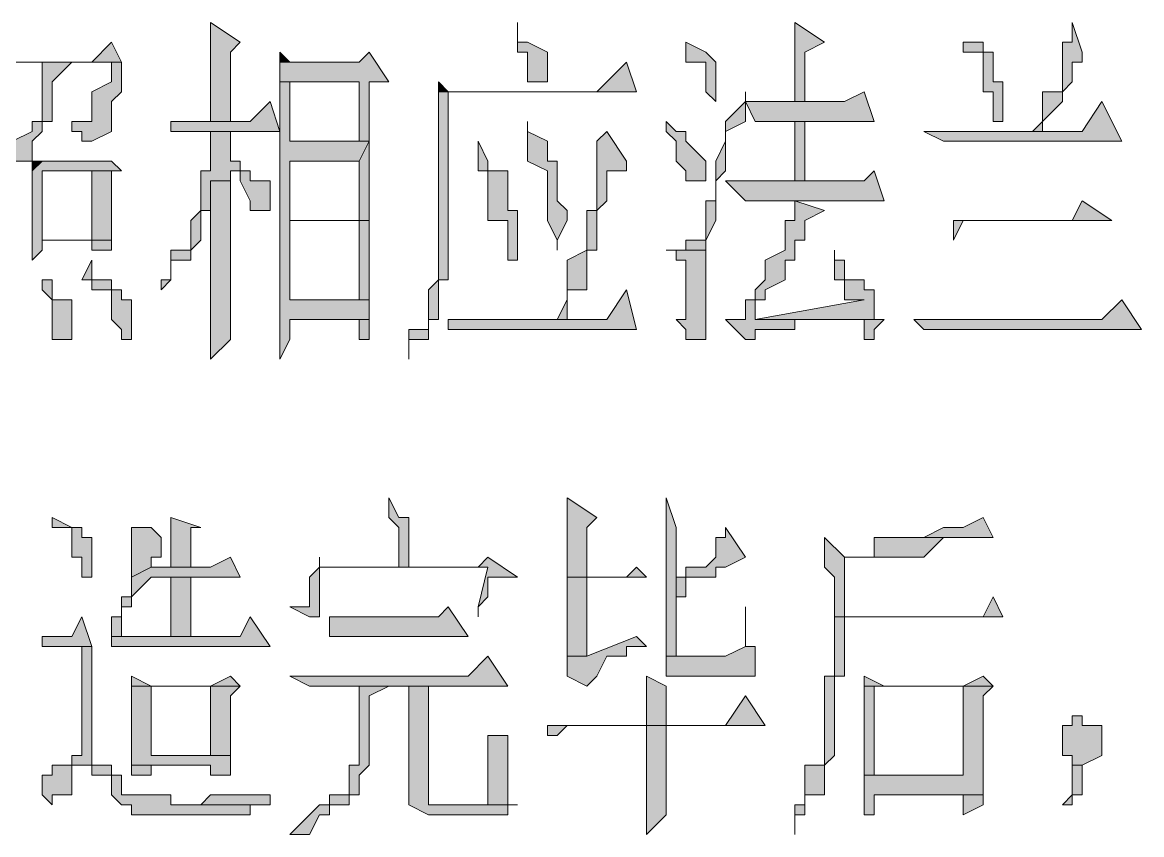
# Model space of a CAD drawing. Header units: millimetres. Extents: x 20 to 821, y 1 to 1134.
# Drawn here: x 587.34 to 607.68, y 589.82 to 604.58 of the extents above; entities that cross this region are included whole.
import ezdxf

# ---------------------------------------------------------------- set-up
doc = ezdxf.new("R2010")
doc.units = ezdxf.units.MM
doc.layers.add('1', color=7, linetype='Continuous')

msp = doc.modelspace()

# ---------------------------------------------------------------- hatches: boundary and pattern name
h = msp.add_hatch(color=0)
h.dxf.hatch_style = 2
h.paths.add_polyline_path([(590.76, 604.581732), (590.76, 602.781732), (591.12, 602.781732), (591.12, 604.041732), (591.3, 604.221732)])
h = msp.add_hatch(color=0)
h.dxf.hatch_style = 2
h.paths.add_polyline_path([(596.34, 604.581732), (596.34, 604.041732), (596.52, 604.041732), (596.52, 603.501732), (596.88, 603.501732), (596.88, 604.041732), (596.52, 604.221732), (596.34, 604.221732)])
h = msp.add_hatch(color=0)
h.dxf.hatch_style = 2
h.paths.add_polyline_path([(601.38, 604.581732), (601.38, 603.141732), (601.56, 603.141732), (601.56, 604.041732), (601.92, 604.221732)])
h = msp.add_hatch(color=0)
h.dxf.hatch_style = 2
h.paths.add_polyline_path([(606.42, 604.581732), (606.42, 604.221732), (606.24, 604.221732), (606.24, 603.321732), (605.88, 603.321732), (605.88, 602.781732), (605.7, 602.601732), (605.88, 602.601732), (605.88, 602.781732), (606.24, 603.141732), (606.24, 603.321732), (606.42, 603.501732), (606.42, 603.861732), (606.6, 603.861732), (606.6, 604.041732)])
h = msp.add_hatch(color=0)
h.dxf.hatch_style = 2
h.paths.add_polyline_path([(588.96, 604.221732), (588.6, 603.861732), (587.16, 603.861732), (587.52, 603.861732), (589.14, 603.861732)])
h = msp.add_hatch(color=0)
h.dxf.hatch_style = 2
h.paths.add_polyline_path([(599.4, 604.221732), (599.4, 603.861732), (599.76, 603.861732), (599.76, 603.321732), (599.94, 603.141732), (599.94, 603.861732), (599.76, 604.041732)])
h = msp.add_hatch(color=0)
h.dxf.hatch_style = 2
h.paths.add_polyline_path([(604.44, 604.221732), (604.44, 604.041732), (604.8, 604.041732), (604.8, 603.321732), (604.98, 603.321732), (604.98, 602.781732), (605.16, 602.781732), (605.16, 603.501732), (604.98, 603.501732), (604.98, 603.861732), (604.98, 604.041732), (604.8, 604.041732), (604.8, 604.221732)])
h = msp.add_hatch(color=0)
h.dxf.hatch_style = 2
h.paths.add_polyline_path([(592.02, 604.041732), (592.02, 603.861732), (592.2, 603.861732)])
h = msp.add_hatch(color=0)
h.dxf.hatch_style = 2
h.paths.add_polyline_path([(593.64, 604.041732), (593.46, 603.861732), (592.02, 603.861732), (592.02, 603.501732), (593.46, 603.501732), (593.46, 602.421732), (592.2, 602.421732), (593.64, 602.421732), (593.64, 603.501732), (594, 603.501732)])
h = msp.add_hatch(color=0)
h.dxf.hatch_style = 2
h.paths.add_polyline_path([(588.24, 603.861732), (587.7, 603.861732), (587.7, 603.501732), (587.7, 602.781732), (587.52, 602.781732), (587.52, 602.601732), (587.16, 602.421732), (587.16, 602.061732), (586.98, 602.061732), (586.98, 601.881732), (587.16, 601.881732), (587.16, 602.061732), (587.52, 602.061732), (587.52, 602.421732), (587.7, 602.601732), (587.7, 602.781732), (587.88, 602.781732), (587.88, 603.501732)])
h = msp.add_hatch(color=0)
h.dxf.hatch_style = 2
h.paths.add_polyline_path([(589.14, 603.861732), (588.96, 603.861732), (588.96, 603.501732), (588.6, 603.321732), (588.6, 602.781732), (588.24, 602.781732), (588.24, 602.601732), (588.42, 602.601732), (588.42, 602.421732), (588.6, 602.421732), (588.96, 602.601732), (588.96, 602.781732), (588.96, 603.141732), (589.14, 603.321732)])
h = msp.add_hatch(color=0)
h.dxf.hatch_style = 2
h.paths.add_polyline_path([(598.32, 603.861732), (597.78, 603.321732), (594.9, 603.321732), (594.9, 603.141732), (594.9, 600.441732), (594.9, 599.901732), (594.72, 599.721732), (594.72, 599.001732), (594.36, 599.001732), (594.36, 598.461732), (594.36, 598.821732), (594.72, 598.821732), (594.72, 599.001732), (594.72, 599.181732), (594.9, 599.181732), (594.9, 599.901732), (595.08, 599.901732), (595.08, 603.321732), (598.5, 603.321732)])
h = msp.add_hatch(color=0)
h.dxf.hatch_style = 2
h.paths.add_polyline_path([(592.02, 603.501732), (592.02, 599.541732), (592.02, 598.461732), (592.2, 598.821732), (592.2, 599.181732), (593.46, 599.181732), (593.64, 599.181732), (593.64, 599.541732), (592.2, 599.541732), (592.2, 600.981732), (593.64, 600.981732), (592.2, 600.981732), (592.2, 602.061732), (593.46, 602.061732), (593.64, 602.421732), (592.2, 602.421732), (592.2, 603.501732), (593.46, 603.501732)])
h = msp.add_hatch(color=0)
h.dxf.hatch_style = 2
h.paths.add_polyline_path([(594.9, 603.501732), (594.9, 603.321732), (595.08, 603.321732)])
h = msp.add_hatch(color=0)
h.dxf.hatch_style = 2
h.paths.add_polyline_path([(600.48, 603.321732), (600.48, 603.141732), (600.12, 602.781732), (600.12, 602.421732), (599.94, 602.061732), (599.94, 601.341732), (599.76, 601.341732), (599.76, 600.621732), (599.4, 600.621732), (599.4, 600.441732), (599.22, 600.441732), (599.76, 600.441732), (599.76, 600.621732), (599.94, 600.981732), (599.94, 601.701732), (600.12, 601.881732), (600.12, 602.601732), (600.48, 602.781732)])
h = msp.add_hatch(color=0)
h.dxf.hatch_style = 2
h.paths.add_polyline_path([(602.64, 603.321732), (602.28, 603.141732), (600.48, 603.141732), (600.66, 602.781732), (602.82, 602.781732)])
h = msp.add_hatch(color=0)
h.dxf.hatch_style = 2
h.paths.add_polyline_path([(591.84, 603.141732), (591.48, 602.781732), (590.04, 602.781732), (590.04, 602.601732), (592.02, 602.601732)])
h = msp.add_hatch(color=0)
h.dxf.hatch_style = 2
h.paths.add_polyline_path([(606.96, 603.141732), (606.6, 602.601732), (603.72, 602.601732), (604.08, 602.421732), (607.32, 602.421732)])
h = msp.add_hatch(color=0)
h.dxf.hatch_style = 2
h.paths.add_polyline_path([(588.24, 602.781732), (588.6, 602.781732), (588.42, 602.781732)])
h = msp.add_hatch(color=0)
h.dxf.hatch_style = 2
h.paths.add_polyline_path([(596.52, 602.781732), (596.52, 602.061732), (596.88, 601.881732), (596.88, 600.981732), (597.06, 600.621732), (597.06, 600.441732), (597.06, 600.621732), (597.24, 600.981732), (597.24, 601.161732), (597.06, 601.341732), (597.06, 602.061732), (596.88, 602.061732), (596.88, 602.421732), (596.52, 602.601732)])
h = msp.add_hatch(color=0)
h.dxf.hatch_style = 2
h.paths.add_polyline_path([(599.04, 602.781732), (599.04, 602.601732), (599.22, 602.421732), (599.22, 602.061732), (599.4, 601.881732), (599.4, 601.701732), (599.76, 601.701732), (599.76, 602.061732), (599.4, 602.421732), (599.4, 602.601732), (599.22, 602.601732)])
h = msp.add_hatch(color=0)
h.dxf.hatch_style = 2
h.paths.add_polyline_path([(601.38, 601.701732), (601.56, 601.701732), (601.56, 602.781732), (601.38, 602.781732)])
h = msp.add_hatch(color=0)
h.dxf.hatch_style = 2
h.paths.add_polyline_path([(591.12, 602.601732), (590.76, 602.601732), (590.76, 602.421732), (590.76, 601.881732), (590.58, 601.881732), (590.58, 601.161732), (590.4, 600.981732), (590.4, 600.441732), (590.04, 600.441732), (590.04, 599.901732), (589.86, 599.901732), (589.86, 599.721732), (590.04, 599.901732), (590.04, 600.261732), (590.4, 600.261732), (590.4, 600.441732), (590.58, 600.621732), (590.58, 601.161732), (590.76, 601.161732), (590.76, 601.701732), (591.12, 601.701732), (591.12, 601.881732), (591.3, 601.881732), (591.3, 602.061732), (591.12, 602.061732)])
h = msp.add_hatch(color=0)
h.dxf.hatch_style = 2
h.paths.add_polyline_path([(597.96, 602.601732), (597.78, 602.421732), (597.78, 601.161732), (597.6, 601.161732), (597.6, 600.441732), (597.24, 600.261732), (597.24, 599.541732), (597.06, 599.181732), (597.24, 599.181732), (597.24, 599.541732), (597.24, 599.721732), (597.6, 599.721732), (597.6, 600.441732), (597.78, 600.441732), (597.78, 601.161732), (597.96, 601.341732), (597.96, 601.881732), (598.32, 601.881732), (598.32, 602.061732)])
h = msp.add_hatch(color=0)
h.dxf.hatch_style = 2
h.paths.add_polyline_path([(593.64, 602.421732), (593.46, 602.061732), (593.46, 600.981732), (592.2, 600.981732), (593.64, 600.981732), (593.64, 601.161732)])
h = msp.add_hatch(color=0)
h.dxf.hatch_style = 2
h.paths.add_polyline_path([(595.62, 602.421732), (595.62, 601.881732), (595.8, 601.881732), (595.8, 600.981732), (596.16, 600.981732), (596.16, 600.261732), (596.34, 600.261732), (596.34, 600.621732), (596.34, 601.161732), (596.16, 601.161732), (596.16, 601.881732), (595.8, 601.881732), (595.8, 602.061732)])
h = msp.add_hatch(color=0)
h.dxf.hatch_style = 2
h.paths.add_polyline_path([(587.52, 602.061732), (587.52, 601.881732), (587.7, 602.061732)])
h = msp.add_hatch(color=0)
h.dxf.hatch_style = 2
h.paths.add_polyline_path([(588.96, 602.061732), (587.7, 602.061732), (587.52, 601.881732), (587.52, 600.261732), (587.7, 600.441732), (587.7, 600.621732), (588.6, 600.621732), (588.96, 600.621732), (587.7, 600.621732), (587.7, 601.881732), (588.6, 601.881732), (589.14, 601.881732)])
h = msp.add_hatch(color=0)
h.dxf.hatch_style = 2
h.paths.add_polyline_path([(589.14, 601.881732), (588.6, 601.881732), (588.6, 600.621732), (587.7, 600.621732), (588.96, 600.621732), (588.96, 601.881732)])
h = msp.add_hatch(color=0)
h.dxf.hatch_style = 2
h.paths.add_polyline_path([(591.3, 601.881732), (591.12, 601.881732), (591.3, 601.881732), (591.3, 601.701732), (591.48, 601.341732), (591.48, 601.161732), (591.84, 601.161732), (591.84, 601.701732), (591.48, 601.701732), (591.48, 601.881732)])
h = msp.add_hatch(color=0)
h.dxf.hatch_style = 2
h.paths.add_polyline_path([(602.82, 601.881732), (602.64, 601.701732), (600.12, 601.701732), (600.48, 601.341732), (603, 601.341732)])
h = msp.add_hatch(color=0)
h.dxf.hatch_style = 2
h.paths.add_polyline_path([(591.12, 601.701732), (590.76, 601.701732), (590.76, 601.341732), (590.76, 598.461732), (591.12, 598.821732), (591.12, 599.001732)])
h = msp.add_hatch(color=0)
h.dxf.hatch_style = 2
h.paths.add_polyline_path([(601.38, 601.341732), (601.38, 600.981732), (601.2, 600.981732), (601.2, 600.441732), (600.84, 600.261732), (600.84, 599.901732), (600.66, 599.721732), (600.66, 599.541732), (600.48, 599.541732), (600.48, 599.181732), (600.12, 599.181732), (600.48, 598.821732), (600.66, 598.821732), (600.66, 599.001732), (600.84, 599.001732), (601.38, 599.001732), (601.38, 599.181732), (602.1, 599.181732), (600.66, 599.181732), (600.66, 599.541732), (600.84, 599.541732), (600.84, 599.721732), (601.2, 599.901732), (601.2, 600.261732), (601.38, 600.261732), (601.38, 600.621732), (601.56, 600.621732), (601.56, 600.981732), (601.92, 601.161732)])
h = msp.add_hatch(color=0)
h.dxf.hatch_style = 2
h.paths.add_polyline_path([(606.6, 601.341732), (606.42, 600.981732), (604.26, 600.981732), (604.26, 600.621732), (604.44, 600.981732), (607.14, 600.981732)])
h = msp.add_hatch(color=0)
h.dxf.hatch_style = 2
h.paths.add_polyline_path([(593.64, 600.981732), (593.46, 600.981732), (593.46, 599.541732), (592.2, 599.541732), (593.64, 599.541732)])
h = msp.add_hatch(color=0)
h.dxf.hatch_style = 2
h.paths.add_polyline_path([(588.96, 600.621732), (588.6, 600.621732), (588.6, 600.441732), (588.96, 600.441732)])
h = msp.add_hatch(color=0)
h.dxf.hatch_style = 2
h.paths.add_polyline_path([(599.04, 600.441732), (599.22, 600.441732), (599.22, 600.261732), (599.4, 600.261732), (599.4, 599.901732), (599.4, 599.181732), (599.22, 599.181732), (599.4, 599.001732), (599.4, 598.821732), (599.76, 598.821732), (599.76, 599.541732), (599.76, 600.441732), (599.22, 600.441732)])
h = msp.add_hatch(color=0)
h.dxf.hatch_style = 2
h.paths.add_polyline_path([(602.1, 600.441732), (602.1, 599.901732), (602.28, 599.901732), (602.28, 599.541732), (602.64, 599.541732), (600.66, 599.181732), (602.82, 599.181732), (602.82, 599.541732), (602.82, 599.721732), (602.64, 599.721732), (602.64, 599.901732), (602.28, 599.901732), (602.28, 600.261732), (602.1, 600.261732)])
h = msp.add_hatch(color=0)
h.dxf.hatch_style = 2
h.paths.add_polyline_path([(588.6, 600.261732), (588.42, 599.901732), (588.6, 599.901732), (588.6, 599.721732), (588.96, 599.721732), (588.96, 599.541732), (588.96, 599.181732), (589.14, 599.001732), (589.14, 598.821732), (589.32, 598.821732), (589.32, 599.541732), (589.14, 599.541732), (589.14, 599.721732), (588.96, 599.721732), (588.96, 599.901732), (588.6, 599.901732)])
h = msp.add_hatch(color=0)
h.dxf.hatch_style = 2
h.paths.add_polyline_path([(587.7, 599.901732), (587.7, 599.721732), (587.88, 599.541732), (587.88, 598.821732), (588.24, 598.821732), (588.24, 599.541732), (587.88, 599.541732), (587.88, 599.901732)])
h = msp.add_hatch(color=0)
h.dxf.hatch_style = 2
h.paths.add_polyline_path([(598.32, 599.721732), (597.96, 599.181732), (595.08, 599.181732), (595.08, 599.001732), (598.5, 599.001732)])
h = msp.add_hatch(color=0)
h.dxf.hatch_style = 2
h.paths.add_polyline_path([(607.32, 599.541732), (606.96, 599.181732), (603.54, 599.181732), (603.72, 599.001732), (607.68, 599.001732)])
h = msp.add_hatch(color=0)
h.dxf.hatch_style = 2
h.paths.add_polyline_path([(593.64, 599.181732), (593.46, 599.181732), (593.46, 598.821732), (593.64, 598.821732), (593.64, 599.001732)])
h = msp.add_hatch(color=0)
h.dxf.hatch_style = 2
h.paths.add_polyline_path([(602.82, 599.181732), (602.64, 599.181732), (602.64, 599.001732), (602.64, 598.821732), (602.82, 598.821732), (602.82, 599.001732), (603, 599.181732)])
h = msp.add_hatch(color=0)
h.dxf.hatch_style = 2
h.paths.add_polyline_path([(594, 595.941732), (594, 595.581732), (594.18, 595.401732), (594.18, 594.681732), (594.36, 594.681732), (594.36, 595.581732), (594.18, 595.581732)])
h = msp.add_hatch(color=0)
h.dxf.hatch_style = 2
h.paths.add_polyline_path([(597.24, 595.941732), (597.24, 594.501732), (597.6, 594.501732), (597.6, 595.401732), (597.78, 595.581732)])
h = msp.add_hatch(color=0)
h.dxf.hatch_style = 2
h.paths.add_polyline_path([(599.04, 595.941732), (599.04, 593.061732), (599.4, 593.061732), (599.22, 593.061732), (599.22, 593.241732), (599.22, 594.141732), (599.4, 594.141732), (599.22, 594.141732), (599.22, 595.401732)])
h = msp.add_hatch(color=0)
h.dxf.hatch_style = 2
h.paths.add_polyline_path([(587.88, 595.581732), (587.88, 595.401732), (588.24, 595.401732), (588.24, 594.861732), (588.42, 594.861732), (588.42, 594.501732), (588.6, 594.501732), (588.6, 595.221732), (588.42, 595.221732), (588.42, 595.401732), (588.24, 595.401732)])
h = msp.add_hatch(color=0)
h.dxf.hatch_style = 2
h.paths.add_polyline_path([(590.04, 595.581732), (590.04, 594.681732), (590.4, 594.681732), (590.4, 595.401732), (590.58, 595.401732)])
h = msp.add_hatch(color=0)
h.dxf.hatch_style = 2
h.paths.add_polyline_path([(604.8, 595.581732), (604.44, 595.401732), (604.08, 595.401732), (603.72, 595.221732), (603.54, 595.221732), (604.98, 595.221732)])
h = msp.add_hatch(color=0)
h.dxf.hatch_style = 2
h.paths.add_polyline_path([(589.68, 595.401732), (589.32, 595.401732), (589.32, 595.221732), (589.32, 594.501732), (589.68, 594.681732), (589.68, 594.861732), (589.86, 594.861732), (589.86, 595.221732)])
h = msp.add_hatch(color=0)
h.dxf.hatch_style = 2
h.paths.add_polyline_path([(600.12, 595.401732), (600.12, 595.221732), (599.94, 595.221732), (599.94, 594.861732), (599.76, 594.681732), (599.4, 594.681732), (599.4, 594.501732), (599.22, 594.501732), (599.22, 594.141732), (599.4, 594.141732), (599.4, 594.501732), (599.94, 594.501732), (599.94, 594.681732), (600.12, 594.681732), (600.48, 594.861732)])
h = msp.add_hatch(color=0)
h.dxf.hatch_style = 2
h.paths.add_polyline_path([(601.92, 595.221732), (601.92, 594.681732), (602.1, 594.501732), (602.1, 593.781732), (602.28, 593.781732), (602.28, 594.861732), (602.64, 594.861732), (603.54, 594.861732), (602.28, 594.861732)])
h = msp.add_hatch(color=0)
h.dxf.hatch_style = 2
h.paths.add_polyline_path([(603.54, 595.221732), (602.82, 595.221732), (602.82, 594.861732), (602.28, 594.861732), (603.54, 594.861732), (603.72, 594.861732), (604.08, 595.221732), (604.44, 595.221732), (604.98, 595.221732)])
h = msp.add_hatch(color=0)
h.dxf.hatch_style = 2
h.paths.add_polyline_path([(591.12, 594.861732), (590.76, 594.681732), (589.68, 594.681732), (589.32, 594.501732), (589.32, 594.141732), (589.14, 594.141732), (589.14, 593.781732), (588.96, 593.781732), (588.96, 593.421732), (589.14, 593.421732), (589.14, 593.961732), (589.32, 593.961732), (589.32, 594.141732), (589.68, 594.501732), (591.3, 594.501732)])
h = msp.add_hatch(color=0)
h.dxf.hatch_style = 2
h.paths.add_polyline_path([(595.8, 594.861732), (595.62, 594.681732), (592.74, 594.681732), (595.8, 594.681732), (595.62, 593.961732), (595.62, 593.781732), (595.62, 593.961732), (595.8, 594.141732), (595.8, 594.501732), (596.16, 594.501732), (596.34, 594.501732)])
h = msp.add_hatch(color=0)
h.dxf.hatch_style = 2
h.paths.add_polyline_path([(592.74, 594.861732), (592.74, 594.681732)])
h = msp.add_hatch(color=0)
h.dxf.hatch_style = 2
h.paths.add_polyline_path([(592.74, 594.681732), (592.56, 594.501732), (592.56, 593.961732), (592.2, 593.961732), (592.56, 593.781732), (592.74, 593.781732), (592.74, 593.961732), (592.74, 594.681732), (595.8, 594.681732)])
h = msp.add_hatch(color=0)
h.dxf.hatch_style = 2
h.paths.add_polyline_path([(598.5, 594.681732), (598.32, 594.501732), (597.24, 594.501732), (597.24, 593.241732), (597.24, 593.061732), (597.6, 593.061732), (597.6, 594.501732), (598.68, 594.501732)])
h = msp.add_hatch(color=0)
h.dxf.hatch_style = 2
h.paths.add_polyline_path([(590.04, 593.421732), (590.4, 593.421732), (590.4, 594.501732), (590.04, 594.501732)])
h = msp.add_hatch(color=0)
h.dxf.hatch_style = 2
h.paths.add_polyline_path([(604.98, 594.141732), (604.8, 593.781732), (602.1, 593.781732), (602.1, 593.421732), (602.1, 592.701732), (601.92, 592.701732), (601.92, 591.081732), (601.56, 591.081732), (601.56, 590.901732), (601.56, 590.361732), (601.38, 590.361732), (601.38, 589.821732), (601.38, 590.181732), (601.56, 590.181732), (601.56, 590.361732), (601.56, 590.541732), (601.92, 590.541732), (601.92, 591.081732), (602.1, 591.261732), (602.1, 592.701732), (602.28, 592.701732), (602.28, 593.781732), (605.16, 593.781732)])
h = msp.add_hatch(color=0)
h.dxf.hatch_style = 2
h.paths.add_polyline_path([(595.08, 593.961732), (594.9, 593.781732), (592.92, 593.781732), (592.92, 593.421732), (595.44, 593.421732)])
h = msp.add_hatch(color=0)
h.dxf.hatch_style = 2
h.paths.add_polyline_path([(600.48, 593.961732), (600.48, 593.241732), (600.12, 593.061732), (599.04, 593.061732), (599.04, 592.701732), (600.66, 592.701732), (600.66, 593.061732), (600.66, 593.241732), (600.48, 593.241732)])
h = msp.add_hatch(color=0)
h.dxf.hatch_style = 2
h.paths.add_polyline_path([(588.42, 593.781732), (588.24, 593.421732), (587.7, 593.421732), (587.7, 593.241732), (588.6, 593.241732)])
h = msp.add_hatch(color=0)
h.dxf.hatch_style = 2
h.paths.add_polyline_path([(591.48, 593.781732), (591.3, 593.421732), (588.96, 593.421732), (588.96, 593.241732), (591.84, 593.241732)])
h = msp.add_hatch(color=0)
h.dxf.hatch_style = 2
h.paths.add_polyline_path([(598.5, 593.421732), (597.6, 593.061732), (597.24, 593.061732), (597.24, 592.701732), (597.6, 592.521732), (597.78, 592.701732), (597.96, 593.061732), (598.32, 593.061732), (598.32, 593.241732), (598.68, 593.241732)])
h = msp.add_hatch(color=0)
h.dxf.hatch_style = 2
h.paths.add_polyline_path([(588.6, 593.241732), (588.42, 593.241732), (588.42, 591.261732), (588.24, 591.261732), (588.24, 591.081732), (588.6, 591.081732), (588.6, 590.901732), (588.96, 590.901732), (588.96, 590.541732), (589.14, 590.361732), (589.32, 590.361732), (589.32, 590.181732), (589.86, 590.181732), (590.04, 590.181732), (591.48, 590.181732), (591.48, 590.361732), (591.84, 590.361732), (590.4, 590.361732), (590.04, 590.361732), (590.04, 590.541732), (589.14, 590.541732), (589.14, 590.901732), (588.96, 590.901732), (588.96, 591.081732), (588.6, 591.081732), (588.6, 591.261732)])
h = msp.add_hatch(color=0)
h.dxf.hatch_style = 2
h.paths.add_polyline_path([(595.8, 593.061732), (595.44, 592.701732), (592.2, 592.701732), (592.56, 592.521732), (596.16, 592.521732)])
h = msp.add_hatch(color=0)
h.dxf.hatch_style = 2
h.paths.add_polyline_path([(589.32, 592.701732), (589.32, 592.521732), (589.68, 592.521732)])
h = msp.add_hatch(color=0)
h.dxf.hatch_style = 2
h.paths.add_polyline_path([(591.12, 592.701732), (590.76, 592.521732), (589.32, 592.521732), (589.32, 592.341732), (589.32, 591.081732), (590.76, 591.081732), (590.76, 590.901732), (591.12, 590.901732), (591.12, 591.261732), (589.68, 591.261732), (589.68, 592.521732), (590.76, 592.521732), (591.3, 592.521732)])
h = msp.add_hatch(color=0)
h.dxf.hatch_style = 2
h.paths.add_polyline_path([(591.3, 592.521732), (590.76, 592.521732), (590.76, 591.261732), (589.68, 591.261732), (591.12, 591.261732), (591.12, 592.341732)])
h = msp.add_hatch(color=0)
h.dxf.hatch_style = 2
h.paths.add_polyline_path([(593.46, 592.521732), (593.46, 591.081732), (593.28, 591.081732), (593.28, 590.541732), (592.92, 590.541732), (592.92, 590.361732), (592.74, 590.361732), (592.56, 590.181732), (592.2, 589.821732), (592.56, 589.821732), (592.74, 590.181732), (592.92, 590.181732), (592.92, 590.361732), (593.28, 590.361732), (593.28, 590.541732), (593.46, 590.541732), (593.46, 590.901732), (593.64, 591.081732), (593.64, 592.341732), (594, 592.521732), (594.36, 592.521732)])
h = msp.add_hatch(color=0)
h.dxf.hatch_style = 2
h.paths.add_polyline_path([(594.72, 592.521732), (593.46, 592.521732), (594.36, 592.521732), (594.36, 590.361732), (594.72, 590.181732), (596.16, 590.181732), (596.16, 590.361732), (594.72, 590.361732), (594.72, 590.541732)])
h = msp.add_hatch(color=0)
h.dxf.hatch_style = 2
h.paths.add_polyline_path([(598.68, 592.701732), (598.68, 591.801732), (599.04, 591.801732), (599.04, 592.521732)])
h = msp.add_hatch(color=0)
h.dxf.hatch_style = 2
h.paths.add_polyline_path([(602.64, 592.701732), (602.64, 592.521732), (604.44, 592.521732), (604.44, 590.901732), (602.82, 590.901732), (602.64, 590.901732), (602.64, 590.541732), (602.64, 590.181732), (602.82, 590.181732), (602.82, 590.541732), (604.44, 590.541732), (604.8, 590.541732), (604.8, 590.901732), (604.8, 592.341732), (604.98, 592.521732), (603, 592.521732)])
h = msp.add_hatch(color=0)
h.dxf.hatch_style = 2
h.paths.add_polyline_path([(602.64, 592.521732), (602.64, 590.901732), (602.82, 590.901732), (602.82, 592.521732), (604.44, 592.521732)])
h = msp.add_hatch(color=0)
h.dxf.hatch_style = 2
h.paths.add_polyline_path([(604.8, 592.701732), (604.44, 592.521732), (603, 592.521732), (604.98, 592.521732)])
h = msp.add_hatch(color=0)
h.dxf.hatch_style = 2
h.paths.add_polyline_path([(600.48, 592.341732), (600.12, 591.801732), (596.88, 591.801732), (596.88, 591.621732), (597.06, 591.621732), (597.24, 591.801732), (600.84, 591.801732)])
h = msp.add_hatch(color=0)
h.dxf.hatch_style = 2
h.paths.add_polyline_path([(606.42, 591.981732), (606.42, 591.801732), (606.24, 591.801732), (606.24, 591.261732), (606.42, 591.261732), (606.42, 591.081732), (606.6, 591.081732), (606.42, 591.081732), (606.42, 590.901732), (606.42, 590.541732), (606.24, 590.361732), (606.42, 590.361732), (606.42, 590.541732), (606.6, 590.541732), (606.6, 591.081732), (606.96, 591.261732), (606.96, 591.801732), (606.6, 591.801732), (606.6, 591.981732)])
h = msp.add_hatch(color=0)
h.dxf.hatch_style = 2
h.paths.add_polyline_path([(599.04, 591.801732), (598.68, 591.801732), (598.68, 591.621732), (598.68, 589.821732), (599.04, 590.181732), (599.04, 591.261732)])
h = msp.add_hatch(color=0)
h.dxf.hatch_style = 2
h.paths.add_polyline_path([(596.16, 591.621732), (595.8, 591.621732), (595.8, 591.261732), (595.8, 590.361732), (595.62, 590.361732), (595.08, 590.361732), (596.16, 590.361732), (596.34, 590.361732), (596.16, 590.361732)])
h = msp.add_hatch(color=0)
h.dxf.hatch_style = 2
h.paths.add_polyline_path([(588.24, 591.081732), (587.88, 591.081732), (587.88, 590.901732), (587.7, 590.901732), (587.7, 590.541732), (587.88, 590.361732), (587.88, 590.541732), (588.24, 590.541732), (588.24, 591.081732), (588.42, 591.081732)])
h = msp.add_hatch(color=0)
h.dxf.hatch_style = 2
h.paths.add_polyline_path([(589.32, 591.081732), (589.32, 590.901732), (589.68, 590.901732), (589.68, 591.081732), (590.76, 591.081732)])
h = msp.add_hatch(color=0)
h.dxf.hatch_style = 2
h.paths.add_polyline_path([(591.84, 590.541732), (590.76, 590.541732), (590.58, 590.361732), (590.4, 590.361732), (591.84, 590.361732)])
h = msp.add_hatch(color=0)
h.dxf.hatch_style = 2
h.paths.add_polyline_path([(604.8, 590.541732), (604.44, 590.541732), (604.44, 590.181732), (604.8, 590.361732)])

# ---------------------------------------------------------------- linework, layer by layer
at = {"layer": '1', "color": 0, "lineweight": 5}
for points in [[(590.76, 604.581732), (590.76, 602.781732), (591.12, 602.781732), (591.12, 604.041732), (591.3, 604.221732), (590.76, 604.581732)], [(596.34, 604.581732), (596.34, 604.041732), (596.52, 604.041732), (596.52, 603.501732), (596.88, 603.501732), (596.88, 604.041732), (596.52, 604.221732), (596.34, 604.221732), (596.34, 604.581732)], [(601.38, 604.581732), (601.38, 603.141732), (601.56, 603.141732), (601.56, 604.041732), (601.92, 604.221732), (601.38, 604.581732)], [(606.42, 604.581732), (606.42, 604.221732), (606.24, 604.221732), (606.24, 603.321732), (605.88, 603.321732), (605.88, 602.781732), (605.7, 602.601732), (605.88, 602.601732), (605.88, 602.781732), (606.24, 603.141732), (606.24, 603.321732), (606.42, 603.501732), (606.42, 603.861732), (606.42, 603.861732), (606.6, 603.861732), (606.6, 604.041732), (606.42, 604.581732)], [(588.96, 604.221732), (588.6, 603.861732), (587.16, 603.861732), (587.52, 603.861732), (589.14, 603.861732), (588.96, 604.221732)], [(599.4, 604.221732), (599.4, 603.861732), (599.76, 603.861732), (599.76, 603.321732), (599.94, 603.141732), (599.94, 603.861732), (599.76, 604.041732), (599.4, 604.221732)], [(604.44, 604.221732), (604.44, 604.041732), (604.8, 604.041732), (604.8, 603.321732), (604.98, 603.321732), (604.98, 602.781732), (605.16, 602.781732), (605.16, 603.501732), (604.98, 603.501732), (604.98, 603.861732), (604.98, 603.861732), (604.98, 604.041732), (604.8, 604.041732), (604.8, 604.221732), (604.44, 604.221732)], [(592.02, 604.041732), (592.02, 603.861732), (592.2, 603.861732), (592.02, 604.041732)], [(593.64, 604.041732), (593.46, 603.861732), (592.02, 603.861732), (592.02, 603.501732), (593.46, 603.501732), (593.46, 602.421732), (592.2, 602.421732), (593.64, 602.421732), (593.64, 603.501732), (594, 603.501732), (593.64, 604.041732)], [(588.24, 603.861732), (587.7, 603.861732), (587.7, 603.501732), (587.7, 602.781732), (587.52, 602.781732), (587.52, 602.601732), (587.16, 602.421732), (587.16, 602.061732), (586.98, 602.061732), (586.98, 601.881732), (587.16, 601.881732), (587.16, 602.061732), (587.52, 602.061732), (587.52, 602.421732), (587.7, 602.601732), (587.7, 602.781732), (587.88, 602.781732), (587.88, 603.501732), (588.24, 603.861732)], [(589.14, 603.861732), (588.96, 603.861732), (588.96, 603.501732), (588.6, 603.321732), (588.6, 602.781732), (588.24, 602.781732), (588.24, 602.601732), (588.42, 602.601732), (588.42, 602.421732), (588.6, 602.421732), (588.96, 602.601732), (588.96, 602.781732), (588.96, 602.781732), (588.96, 603.141732), (589.14, 603.321732), (589.14, 603.861732)], [(598.32, 603.861732), (597.78, 603.321732), (594.9, 603.321732), (594.9, 603.141732), (594.9, 600.441732), (594.9, 600.441732), (594.9, 599.901732), (594.72, 599.721732), (594.72, 599.001732), (594.36, 599.001732), (594.36, 598.461732), (594.36, 598.821732), (594.72, 598.821732), (594.72, 599.001732), (594.72, 599.181732), (594.9, 599.181732), (594.9, 599.901732), (595.08, 599.901732), (595.08, 603.321732), (598.5, 603.321732), (598.32, 603.861732)], [(592.02, 603.501732), (592.02, 599.541732), (592.02, 599.541732), (592.02, 598.461732), (592.2, 598.821732), (592.2, 599.181732), (593.46, 599.181732), (593.64, 599.181732), (593.64, 599.541732), (592.2, 599.541732), (592.2, 600.981732), (593.64, 600.981732), (592.2, 600.981732), (592.2, 602.061732), (593.46, 602.061732), (593.64, 602.421732), (592.2, 602.421732), (592.2, 603.501732), (593.46, 603.501732), (592.02, 603.501732)], [(594.9, 603.501732), (594.9, 603.321732), (595.08, 603.321732), (594.9, 603.501732)], [(600.48, 603.321732), (600.48, 603.141732), (600.12, 602.781732), (600.12, 602.421732), (599.94, 602.061732), (599.94, 601.341732), (599.76, 601.341732), (599.76, 600.621732), (599.4, 600.621732), (599.4, 600.441732), (599.22, 600.441732), (599.76, 600.441732), (599.76, 600.621732), (599.94, 600.981732), (599.94, 601.701732), (600.12, 601.881732), (600.12, 602.601732), (600.48, 602.781732), (600.48, 603.321732)], [(602.64, 603.321732), (602.28, 603.141732), (600.48, 603.141732), (600.66, 602.781732), (602.82, 602.781732), (602.64, 603.321732)], [(591.84, 603.141732), (591.48, 602.781732), (590.04, 602.781732), (590.04, 602.601732), (592.02, 602.601732), (591.84, 603.141732)], [(606.96, 603.141732), (606.6, 602.601732), (603.72, 602.601732), (604.08, 602.421732), (607.32, 602.421732), (606.96, 603.141732)], [(588.24, 602.781732), (588.6, 602.781732), (588.42, 602.781732), (588.24, 602.781732)], [(596.52, 602.781732), (596.52, 602.061732), (596.88, 601.881732), (596.88, 600.981732), (597.06, 600.621732), (597.06, 600.441732), (597.06, 600.621732), (597.24, 600.981732), (597.24, 601.161732), (597.24, 601.161732), (597.06, 601.341732), (597.06, 602.061732), (596.88, 602.061732), (596.88, 602.421732), (596.52, 602.601732), (596.52, 602.781732)], [(599.04, 602.781732), (599.04, 602.601732), (599.22, 602.421732), (599.22, 602.061732), (599.4, 601.881732), (599.4, 601.701732), (599.76, 601.701732), (599.76, 602.061732), (599.4, 602.421732), (599.4, 602.601732), (599.22, 602.601732), (599.04, 602.781732)], [(601.38, 601.701732), (601.56, 601.701732), (601.56, 602.781732), (601.38, 602.781732), (601.38, 601.701732)], [(591.12, 602.601732), (590.76, 602.601732), (590.76, 602.421732), (590.76, 601.881732), (590.58, 601.881732), (590.58, 601.161732), (590.4, 600.981732), (590.4, 600.441732), (590.04, 600.441732), (590.04, 599.901732), (589.86, 599.901732), (589.86, 599.721732), (590.04, 599.901732), (590.04, 600.261732), (590.4, 600.261732), (590.4, 600.441732), (590.58, 600.621732), (590.58, 601.161732), (590.76, 601.161732), (590.76, 601.701732), (591.12, 601.701732), (591.12, 601.881732), (591.3, 601.881732), (591.3, 602.061732), (591.12, 602.061732), (591.12, 602.601732)], [(597.96, 602.601732), (597.78, 602.421732), (597.78, 601.161732), (597.6, 601.161732), (597.6, 600.441732), (597.24, 600.261732), (597.24, 599.541732), (597.06, 599.181732), (597.06, 599.181732), (597.24, 599.181732), (597.24, 599.541732), (597.24, 599.721732), (597.6, 599.721732), (597.6, 600.441732), (597.78, 600.441732), (597.78, 601.161732), (597.96, 601.341732), (597.96, 601.881732), (598.32, 601.881732), (598.32, 602.061732), (597.96, 602.601732)], [(593.64, 602.421732), (593.46, 602.061732), (593.46, 600.981732), (592.2, 600.981732), (593.64, 600.981732), (593.64, 601.161732), (593.64, 602.421732)], [(595.62, 602.421732), (595.62, 601.881732), (595.8, 601.881732), (595.8, 600.981732), (596.16, 600.981732), (596.16, 600.261732), (596.34, 600.261732), (596.34, 600.621732), (596.34, 600.621732), (596.34, 601.161732), (596.16, 601.161732), (596.16, 601.881732), (595.8, 601.881732), (595.8, 602.061732), (595.62, 602.421732)], [(587.52, 602.061732), (587.52, 601.881732), (587.7, 602.061732), (587.52, 602.061732)], [(588.96, 602.061732), (587.7, 602.061732), (587.52, 601.881732), (587.52, 600.261732), (587.7, 600.441732), (587.7, 600.621732), (588.6, 600.621732), (588.96, 600.621732), (587.7, 600.621732), (587.7, 601.881732), (588.6, 601.881732), (589.14, 601.881732), (588.96, 602.061732)], [(589.14, 601.881732), (588.6, 601.881732), (588.6, 600.621732), (587.7, 600.621732), (588.96, 600.621732), (588.96, 601.881732), (589.14, 601.881732)], [(591.3, 601.881732), (591.12, 601.881732), (591.3, 601.881732), (591.3, 601.701732), (591.48, 601.341732), (591.48, 601.161732), (591.84, 601.161732), (591.84, 601.701732), (591.48, 601.701732), (591.48, 601.881732), (591.3, 601.881732)], [(602.82, 601.881732), (602.64, 601.701732), (600.12, 601.701732), (600.48, 601.341732), (603, 601.341732), (602.82, 601.881732)], [(591.12, 601.701732), (590.76, 601.701732), (590.76, 601.341732), (590.76, 598.461732), (591.12, 598.821732), (591.12, 599.001732), (591.12, 601.701732)], [(601.38, 601.341732), (601.38, 600.981732), (601.2, 600.981732), (601.2, 600.441732), (600.84, 600.261732), (600.84, 599.901732), (600.66, 599.721732), (600.66, 599.541732), (600.48, 599.541732), (600.48, 599.181732), (600.12, 599.181732), (600.48, 598.821732), (600.66, 598.821732), (600.66, 599.001732), (600.84, 599.001732), (601.38, 599.001732), (601.38, 599.181732), (602.1, 599.181732), (600.66, 599.181732), (600.66, 599.541732), (600.84, 599.541732), (600.84, 599.721732), (601.2, 599.901732), (601.2, 600.261732), (601.38, 600.261732), (601.38, 600.621732), (601.56, 600.621732), (601.56, 600.981732), (601.92, 601.161732), (601.38, 601.341732)], [(606.6, 601.341732), (606.42, 600.981732), (604.26, 600.981732), (604.26, 600.621732), (604.44, 600.981732), (607.14, 600.981732), (606.6, 601.341732)], [(593.64, 600.981732), (593.46, 600.981732), (593.46, 599.541732), (592.2, 599.541732), (593.64, 599.541732), (593.64, 600.981732)], [(588.96, 600.621732), (588.6, 600.621732), (588.6, 600.441732), (588.96, 600.441732), (588.96, 600.621732)], [(599.04, 600.441732), (599.22, 600.441732), (599.22, 600.261732), (599.4, 600.261732), (599.4, 599.901732), (599.4, 599.181732), (599.22, 599.181732), (599.4, 599.001732), (599.4, 598.821732), (599.76, 598.821732), (599.76, 599.541732), (599.76, 599.541732), (599.76, 600.441732), (599.22, 600.441732), (599.04, 600.441732)], [(602.1, 600.441732), (602.1, 599.901732), (602.28, 599.901732), (602.28, 599.541732), (602.64, 599.541732), (600.66, 599.181732), (602.82, 599.181732), (602.82, 599.541732), (602.82, 599.721732), (602.64, 599.721732), (602.64, 599.901732), (602.28, 599.901732), (602.28, 600.261732), (602.28, 600.261732), (602.1, 600.261732), (602.1, 600.441732)], [(588.6, 600.261732), (588.42, 599.901732), (588.6, 599.901732), (588.6, 599.721732), (588.96, 599.721732), (588.96, 599.541732), (588.96, 599.181732), (589.14, 599.001732), (589.14, 598.821732), (589.32, 598.821732), (589.32, 599.541732), (589.14, 599.541732), (589.14, 599.721732), (588.96, 599.721732), (588.96, 599.901732), (588.6, 599.901732), (588.6, 600.261732)], [(587.7, 599.901732), (587.7, 599.721732), (587.88, 599.541732), (587.88, 598.821732), (588.24, 598.821732), (588.24, 599.541732), (587.88, 599.541732), (587.88, 599.901732), (587.7, 599.901732), (587.7, 599.901732)], [(598.32, 599.721732), (597.96, 599.181732), (595.08, 599.181732), (595.08, 599.001732), (598.5, 599.001732), (598.32, 599.721732)], [(607.32, 599.541732), (606.96, 599.181732), (603.54, 599.181732), (603.72, 599.001732), (607.68, 599.001732), (607.32, 599.541732)], [(593.64, 599.181732), (593.46, 599.181732), (593.46, 598.821732), (593.64, 598.821732), (593.64, 599.001732), (593.64, 599.181732)], [(602.82, 599.181732), (602.64, 599.181732), (602.64, 599.001732), (602.64, 598.821732), (602.82, 598.821732), (602.82, 599.001732), (603, 599.181732), (602.82, 599.181732)], [(594, 595.941732), (594, 595.581732), (594.18, 595.401732), (594.18, 594.681732), (594.36, 594.681732), (594.36, 595.581732), (594.18, 595.581732), (594, 595.941732)], [(597.24, 595.941732), (597.24, 594.501732), (597.6, 594.501732), (597.6, 595.401732), (597.78, 595.581732), (597.24, 595.941732)], [(599.04, 595.941732), (599.04, 593.061732), (599.4, 593.061732), (599.22, 593.061732), (599.22, 593.241732), (599.22, 594.141732), (599.4, 594.141732), (599.22, 594.141732), (599.22, 595.401732), (599.04, 595.941732)], [(587.88, 595.581732), (587.88, 595.401732), (588.24, 595.401732), (588.24, 594.861732), (588.42, 594.861732), (588.42, 594.501732), (588.6, 594.501732), (588.6, 595.221732), (588.42, 595.221732), (588.42, 595.401732), (588.24, 595.401732), (587.88, 595.581732)], [(590.04, 595.581732), (590.04, 594.681732), (590.4, 594.681732), (590.4, 595.401732), (590.58, 595.401732), (590.04, 595.581732)], [(604.8, 595.581732), (604.44, 595.401732), (604.08, 595.401732), (603.72, 595.221732), (603.54, 595.221732), (604.98, 595.221732), (604.8, 595.581732)], [(589.68, 595.401732), (589.32, 595.401732), (589.32, 595.221732), (589.32, 594.501732), (589.68, 594.681732), (589.68, 594.861732), (589.86, 594.861732), (589.86, 595.221732), (589.68, 595.401732)], [(600.12, 595.401732), (600.12, 595.221732), (599.94, 595.221732), (599.94, 594.861732), (599.76, 594.681732), (599.4, 594.681732), (599.4, 594.501732), (599.22, 594.501732), (599.22, 594.141732), (599.4, 594.141732), (599.4, 594.501732), (599.94, 594.501732), (599.94, 594.681732), (600.12, 594.681732), (600.12, 594.681732), (600.48, 594.861732), (600.12, 595.401732)], [(601.92, 595.221732), (601.92, 594.681732), (602.1, 594.501732), (602.1, 593.781732), (602.28, 593.781732), (602.28, 594.861732), (602.64, 594.861732), (603.54, 594.861732), (602.28, 594.861732), (601.92, 595.221732)], [(603.54, 595.221732), (602.82, 595.221732), (602.82, 594.861732), (602.28, 594.861732), (603.54, 594.861732), (603.72, 594.861732), (604.08, 595.221732), (604.44, 595.221732), (604.44, 595.221732), (604.98, 595.221732), (603.54, 595.221732)], [(591.12, 594.861732), (590.76, 594.681732), (589.68, 594.681732), (589.32, 594.501732), (589.32, 594.141732), (589.14, 594.141732), (589.14, 593.781732), (588.96, 593.781732), (588.96, 593.421732), (589.14, 593.421732), (589.14, 593.961732), (589.32, 593.961732), (589.32, 594.141732), (589.68, 594.501732), (591.3, 594.501732), (591.12, 594.861732)], [(595.8, 594.861732), (595.62, 594.681732), (592.74, 594.681732), (595.8, 594.681732), (595.62, 593.961732), (595.62, 593.781732), (595.62, 593.961732), (595.8, 594.141732), (595.8, 594.501732), (596.16, 594.501732), (596.34, 594.501732), (595.8, 594.861732)], [(592.74, 594.861732), (592.74, 594.681732), (592.74, 594.861732)], [(592.74, 594.681732), (592.56, 594.501732), (592.56, 593.961732), (592.2, 593.961732), (592.56, 593.781732), (592.74, 593.781732), (592.74, 593.961732), (592.74, 594.681732), (595.8, 594.681732), (592.74, 594.681732)], [(598.5, 594.681732), (598.32, 594.501732), (597.24, 594.501732), (597.24, 593.241732), (597.24, 593.061732), (597.6, 593.061732), (597.6, 594.501732), (598.68, 594.501732), (598.5, 594.681732)], [(590.04, 593.421732), (590.4, 593.421732), (590.4, 594.501732), (590.04, 594.501732), (590.04, 593.421732)], [(604.98, 594.141732), (604.8, 593.781732), (602.1, 593.781732), (602.1, 593.421732), (602.1, 592.701732), (601.92, 592.701732), (601.92, 591.081732), (601.56, 591.081732), (601.56, 590.901732), (601.56, 590.901732), (601.56, 590.361732), (601.38, 590.361732), (601.38, 589.821732), (601.38, 590.181732), (601.56, 590.181732), (601.56, 590.361732), (601.56, 590.541732), (601.92, 590.541732), (601.92, 591.081732), (602.1, 591.261732), (602.1, 592.701732), (602.28, 592.701732), (602.28, 593.781732), (605.16, 593.781732), (604.98, 594.141732)], [(595.08, 593.961732), (594.9, 593.781732), (592.92, 593.781732), (592.92, 593.421732), (595.44, 593.421732), (595.08, 593.961732)], [(600.48, 593.961732), (600.48, 593.241732), (600.12, 593.061732), (599.04, 593.061732), (599.04, 592.701732), (600.66, 592.701732), (600.66, 593.061732), (600.66, 593.061732), (600.66, 593.241732), (600.48, 593.241732), (600.48, 593.961732)], [(588.42, 593.781732), (588.24, 593.421732), (587.7, 593.421732), (587.7, 593.241732), (588.6, 593.241732), (588.42, 593.781732)], [(591.48, 593.781732), (591.3, 593.421732), (588.96, 593.421732), (588.96, 593.241732), (591.84, 593.241732), (591.48, 593.781732)], [(598.5, 593.421732), (597.6, 593.061732), (597.24, 593.061732), (597.24, 592.701732), (597.6, 592.521732), (597.78, 592.701732), (597.96, 593.061732), (598.32, 593.061732), (598.32, 593.241732), (598.68, 593.241732), (598.5, 593.421732)], [(588.6, 593.241732), (588.42, 593.241732), (588.42, 591.261732), (588.24, 591.261732), (588.24, 591.081732), (588.6, 591.081732), (588.6, 590.901732), (588.96, 590.901732), (588.96, 590.541732), (589.14, 590.361732), (589.32, 590.361732), (589.32, 590.181732), (589.86, 590.181732), (590.04, 590.181732), (591.48, 590.181732), (591.48, 590.361732), (591.84, 590.361732), (590.4, 590.361732), (590.04, 590.361732), (590.04, 590.541732), (589.14, 590.541732), (589.14, 590.901732), (588.96, 590.901732), (588.96, 591.081732), (588.6, 591.081732), (588.6, 591.261732), (588.6, 593.241732)], [(595.8, 593.061732), (595.44, 592.701732), (592.2, 592.701732), (592.56, 592.521732), (596.16, 592.521732), (595.8, 593.061732)], [(589.32, 592.701732), (589.32, 592.521732), (589.68, 592.521732), (589.32, 592.701732)], [(591.12, 592.701732), (590.76, 592.521732), (589.32, 592.521732), (589.32, 592.341732), (589.32, 591.081732), (590.76, 591.081732), (590.76, 590.901732), (591.12, 590.901732), (591.12, 591.261732), (589.68, 591.261732), (589.68, 592.521732), (590.76, 592.521732), (591.3, 592.521732), (591.12, 592.701732)], [(591.3, 592.521732), (590.76, 592.521732), (590.76, 591.261732), (589.68, 591.261732), (591.12, 591.261732), (591.12, 592.341732), (591.3, 592.521732)], [(593.46, 592.521732), (593.46, 591.081732), (593.28, 591.081732), (593.28, 590.541732), (592.92, 590.541732), (592.92, 590.361732), (592.74, 590.361732), (592.56, 590.181732), (592.2, 589.821732), (592.2, 589.821732), (592.56, 589.821732), (592.74, 590.181732), (592.92, 590.181732), (592.92, 590.361732), (593.28, 590.361732), (593.28, 590.541732), (593.46, 590.541732), (593.46, 590.901732), (593.64, 591.081732), (593.64, 592.341732), (594, 592.521732), (594.36, 592.521732), (593.46, 592.521732)], [(594.72, 592.521732), (593.46, 592.521732), (594.36, 592.521732), (594.36, 590.361732), (594.72, 590.181732), (596.16, 590.181732), (596.16, 590.361732), (594.72, 590.361732), (594.72, 590.541732), (594.72, 592.521732)], [(598.68, 592.701732), (598.68, 591.801732), (599.04, 591.801732), (599.04, 592.521732), (598.68, 592.701732)], [(602.64, 592.701732), (602.64, 592.521732), (604.44, 592.521732), (604.44, 590.901732), (602.82, 590.901732), (602.64, 590.901732), (602.64, 590.541732), (602.64, 590.181732), (602.82, 590.181732), (602.82, 590.541732), (604.44, 590.541732), (604.8, 590.541732), (604.8, 590.901732), (604.8, 592.341732), (604.98, 592.521732), (603, 592.521732), (602.64, 592.701732)], [(602.64, 592.521732), (602.64, 590.901732), (602.82, 590.901732), (602.82, 592.521732), (604.44, 592.521732), (602.64, 592.521732)], [(604.8, 592.701732), (604.44, 592.521732), (603, 592.521732), (604.98, 592.521732), (604.8, 592.701732)], [(600.48, 592.341732), (600.12, 591.801732), (596.88, 591.801732), (596.88, 591.621732), (597.06, 591.621732), (597.24, 591.801732), (600.84, 591.801732), (600.48, 592.341732)], [(606.42, 591.981732), (606.42, 591.801732), (606.24, 591.801732), (606.24, 591.261732), (606.42, 591.261732), (606.42, 591.081732), (606.6, 591.081732), (606.42, 591.081732), (606.42, 590.901732), (606.42, 590.541732), (606.24, 590.361732), (606.42, 590.361732), (606.42, 590.361732), (606.42, 590.541732), (606.6, 590.541732), (606.6, 591.081732), (606.96, 591.261732), (606.96, 591.801732), (606.6, 591.801732), (606.6, 591.981732), (606.42, 591.981732)], [(599.04, 591.801732), (598.68, 591.801732), (598.68, 591.621732), (598.68, 589.821732), (599.04, 590.181732), (599.04, 591.261732), (599.04, 591.261732), (599.04, 591.801732)], [(596.16, 591.621732), (595.8, 591.621732), (595.8, 591.261732), (595.8, 590.361732), (595.62, 590.361732), (595.08, 590.361732), (596.16, 590.361732), (596.34, 590.361732), (596.16, 590.361732), (596.16, 591.621732)], [(588.24, 591.081732), (587.88, 591.081732), (587.88, 590.901732), (587.7, 590.901732), (587.7, 590.541732), (587.88, 590.361732), (587.88, 590.541732), (588.24, 590.541732), (588.24, 591.081732), (588.42, 591.081732), (588.24, 591.081732)], [(589.32, 591.081732), (589.32, 590.901732), (589.68, 590.901732), (589.68, 591.081732), (590.76, 591.081732), (589.32, 591.081732)], [(591.84, 590.541732), (590.76, 590.541732), (590.58, 590.361732), (590.4, 590.361732), (591.84, 590.361732), (591.84, 590.541732)], [(604.8, 590.541732), (604.44, 590.541732), (604.44, 590.181732), (604.8, 590.361732), (604.8, 590.541732)]]:
    msp.add_lwpolyline(points, dxfattribs=at)

doc.saveas('drawing.dxf')
